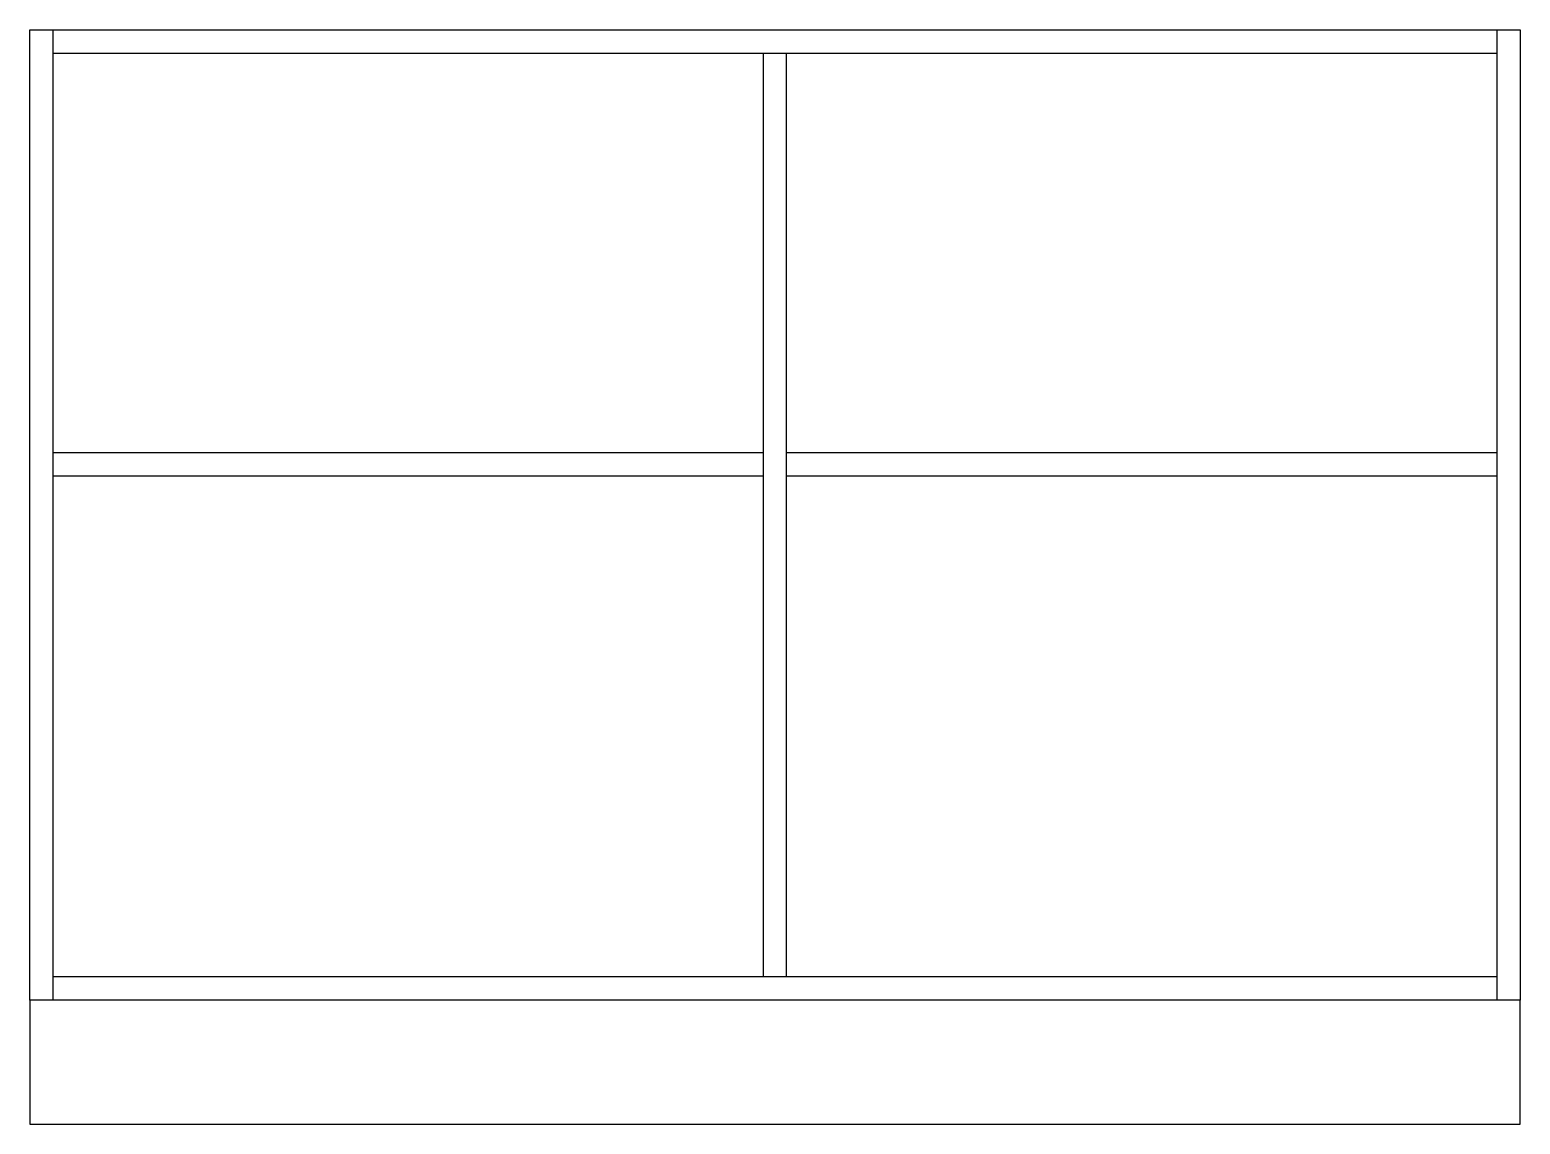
# Model space of a CAD drawing. Extents: x 0 to 48, y 0 to 35.2.
import ezdxf

# ---------------------------------------------------------------- set-up
doc = ezdxf.new("R2010")
doc.units = 0
doc.header["$LTSCALE"] = 3
doc.layers.get('0').update_dxf_attribs({"linetype": 'CONTINUOUS'})

msp = doc.modelspace()

# ---------------------------------------------------------------- linework, layer by layer
at = {"color": 0}
for p, q in [((0, 4), (0, 35.25)), ((0, 35.25), (48, 35.25)), ((0.75, 4), (0.75, 35.25)), ((47.25, 35.25), (47.25, 4)), ((48, 35.25), (48, 4)), ((0.75, 34.5), (47.25, 34.5)), ((23.625, 4.75), (23.625, 34.5)), ((24.375, 4.75), (24.375, 34.5)), ((23.625, 21.625), (0.75, 21.625)), ((47.25, 21.625), (24.375, 21.625)), ((23.625, 20.875), (0.75, 20.875)), ((47.25, 20.875), (24.375, 20.875)), ((47.25, 4.75), (0.75, 4.75)), ((48, 4), (0, 4)), ((0, 4), (0, 0)), ((48, 0), (48, 4)), ((0, 0), (48, 0))]:
    msp.add_line(p, q, dxfattribs=at)

doc.saveas('drawing.dxf')
